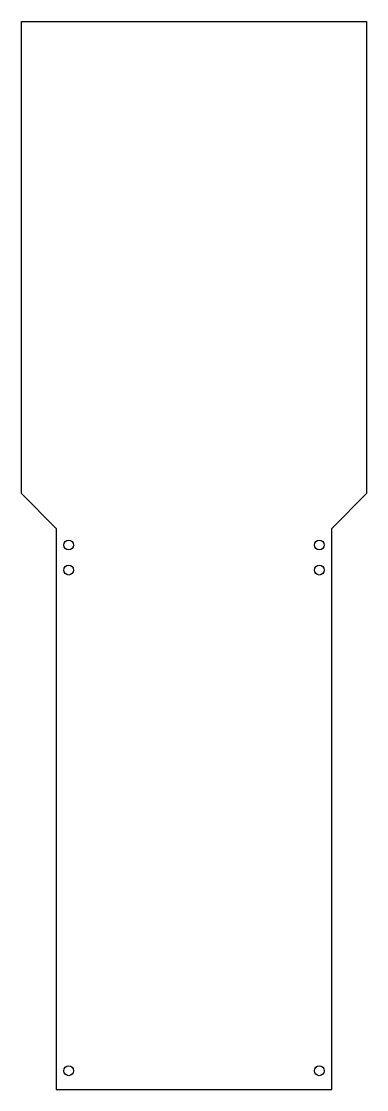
# Model space of a CAD drawing. Header units: millimetres. Extents: x -18 to 18, y 13 to 121.
import ezdxf

# ---------------------------------------------------------------- set-up
doc = ezdxf.new("R2010")
doc.units = ezdxf.units.MM
doc.layers.add('Shape2DView', color=7, linetype='CONTINUOUS')

msp = doc.modelspace()

# ---------------------------------------------------------------- linework, layer by layer
at = {"layer": 'Shape2DView'}
for p, q in [((-17.5, 73.0294), (-17.5, 120.936)), ((-17.5, 120.936), (17.5, 120.936)), ((17.5, 120.936), (17.5, 73.0294)), ((-17.5, 73.0294), (-13.97, 69.4994)), ((17.5, 73.0294), (13.97, 69.4994)), ((-13.97, 69.4994), (-13.97, 12.5594)), ((13.97, 12.5594), (13.97, 69.4994)), ((-13.97, 12.5594), (13.97, 12.5594))]:
    msp.add_line(p, q, dxfattribs=at)
for centre in [(-12.7, 67.8094), (12.7, 67.8094), (-12.7, 65.2694), (12.7, 65.2694), (-12.7, 14.4734), (12.7, 14.4734)]:
    msp.add_circle(centre, 0.5, dxfattribs=at)

doc.saveas('drawing.dxf')
